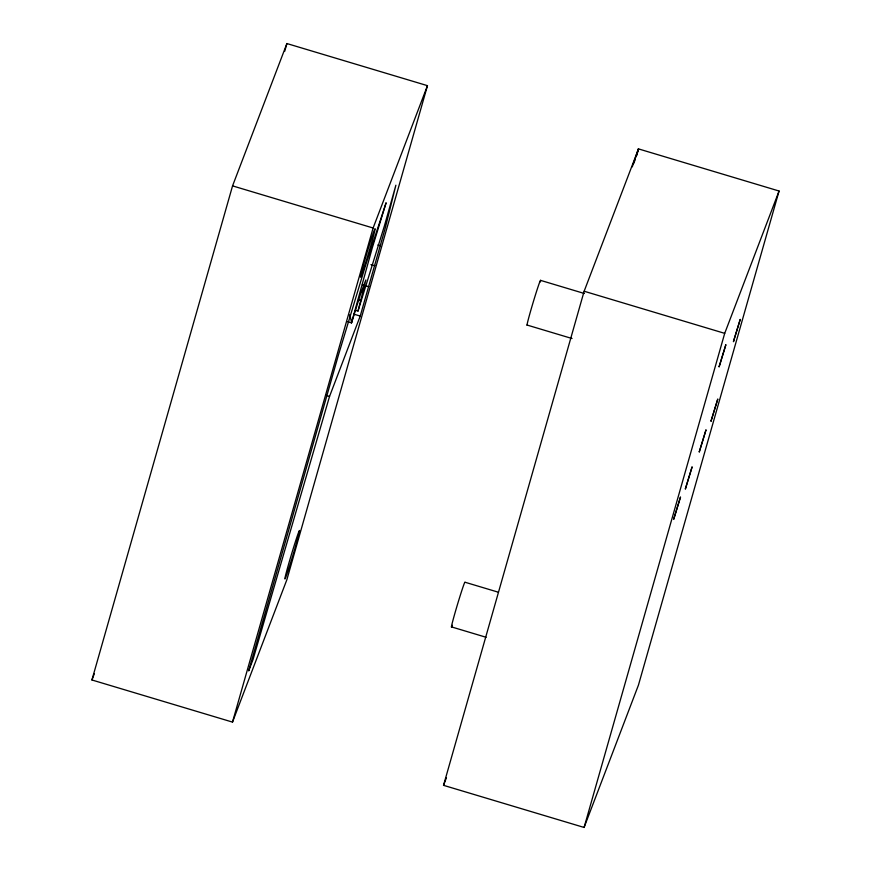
<?xml version="1.0" encoding="UTF-8"?>
<svg xmlns="http://www.w3.org/2000/svg" width="871" height="871" viewBox="0 0 871 871"><rect width="100%" height="100%" fill="white"/><g stroke="black" fill="none" stroke-linecap="round" stroke-linejoin="round"><path stroke-width="1.31" d="M355.455 310.283L358.014 311.045L365.853 279.939L361.008 292.623L351.503 322.891L347.671 321.737M351.503 322.891L372.233 248.017L386.114 202.758L366.245 263.151L338.438 354.998L248.681 670.92L252.971 659.695L329.543 396.425L360.224 316.064L385.341 227.756L395.88 185.207L384.427 225.85L358.014 311.045M91.934 679.979L232.557 185.882L286.907 43.55L427.465 85.663L286.853 579.759L232.503 722.103L91.934 679.979L94.362 673.631M284.675 51.389L286.907 43.55M232.503 722.103L373.115 228.006L427.465 85.663M443.535 785.337L584.147 291.241L638.497 148.897L779.066 191.021L638.443 685.118L584.093 827.45L443.535 785.337L446.442 777.705M636.636 155.43L638.497 148.897L632.259 166.884M584.093 827.45L724.705 333.353L779.066 191.021M634.001 162.997L635.231 159.153M636.048 156.584L638.497 148.897L636.026 156.682M232.557 185.882L373.115 228.006M584.147 291.241L724.705 333.353M540.619 280.386L584.31 293.483M377.84 244.98L380.42 245.753M370.937 264.599L374.802 265.753M527.053 325.046L572.04 338.525M362.38 284.752L368.771 286.722M360.659 291.545L363.207 292.318M358.406 299.907L360.964 300.68M353.789 314.137L360.224 316.064M325.678 395.26L329.543 396.425M498.43 592.236L465.016 582.231A23.484 0.751 -73.3 0 0 456.535 607.642A23.484 0.751 -73.3 0 0 452.332 625.291M451.45 626.891L486.149 637.289M349.794 314.671L351.601 322.542M527.271 325.014A23.484 0.751 -73.3 0 1 533.89 299.929A23.484 0.751 -73.3 0 1 540.368 281.877M673.86 518.561L673.74 519.301L680.523 496.971L673.86 518.561M685.477 488.402L685.357 489.143L692.129 466.823L685.477 488.402M699.38 451.385L699.261 452.125L706.033 429.795L699.38 451.385M719.228 366.245L719.108 366.985L725.881 344.655L719.228 366.245M711.128 420.606L711.008 421.346L717.791 399.016L711.128 420.606M733.578 340.964L733.458 341.704L740.241 319.374L733.578 340.964M364.056 267.68A25.444 0.817 -73.3 0 0 375.129 228.779A25.444 0.817 -73.3 0 0 364.165 262.443A25.444 0.817 -73.3 0 0 364.056 267.68M288.453 569.514A25.444 0.817 -73.3 0 0 299.526 530.613A25.444 0.817 -73.3 0 0 288.562 564.288A25.444 0.817 -73.3 0 0 288.453 569.514"/></g></svg>
